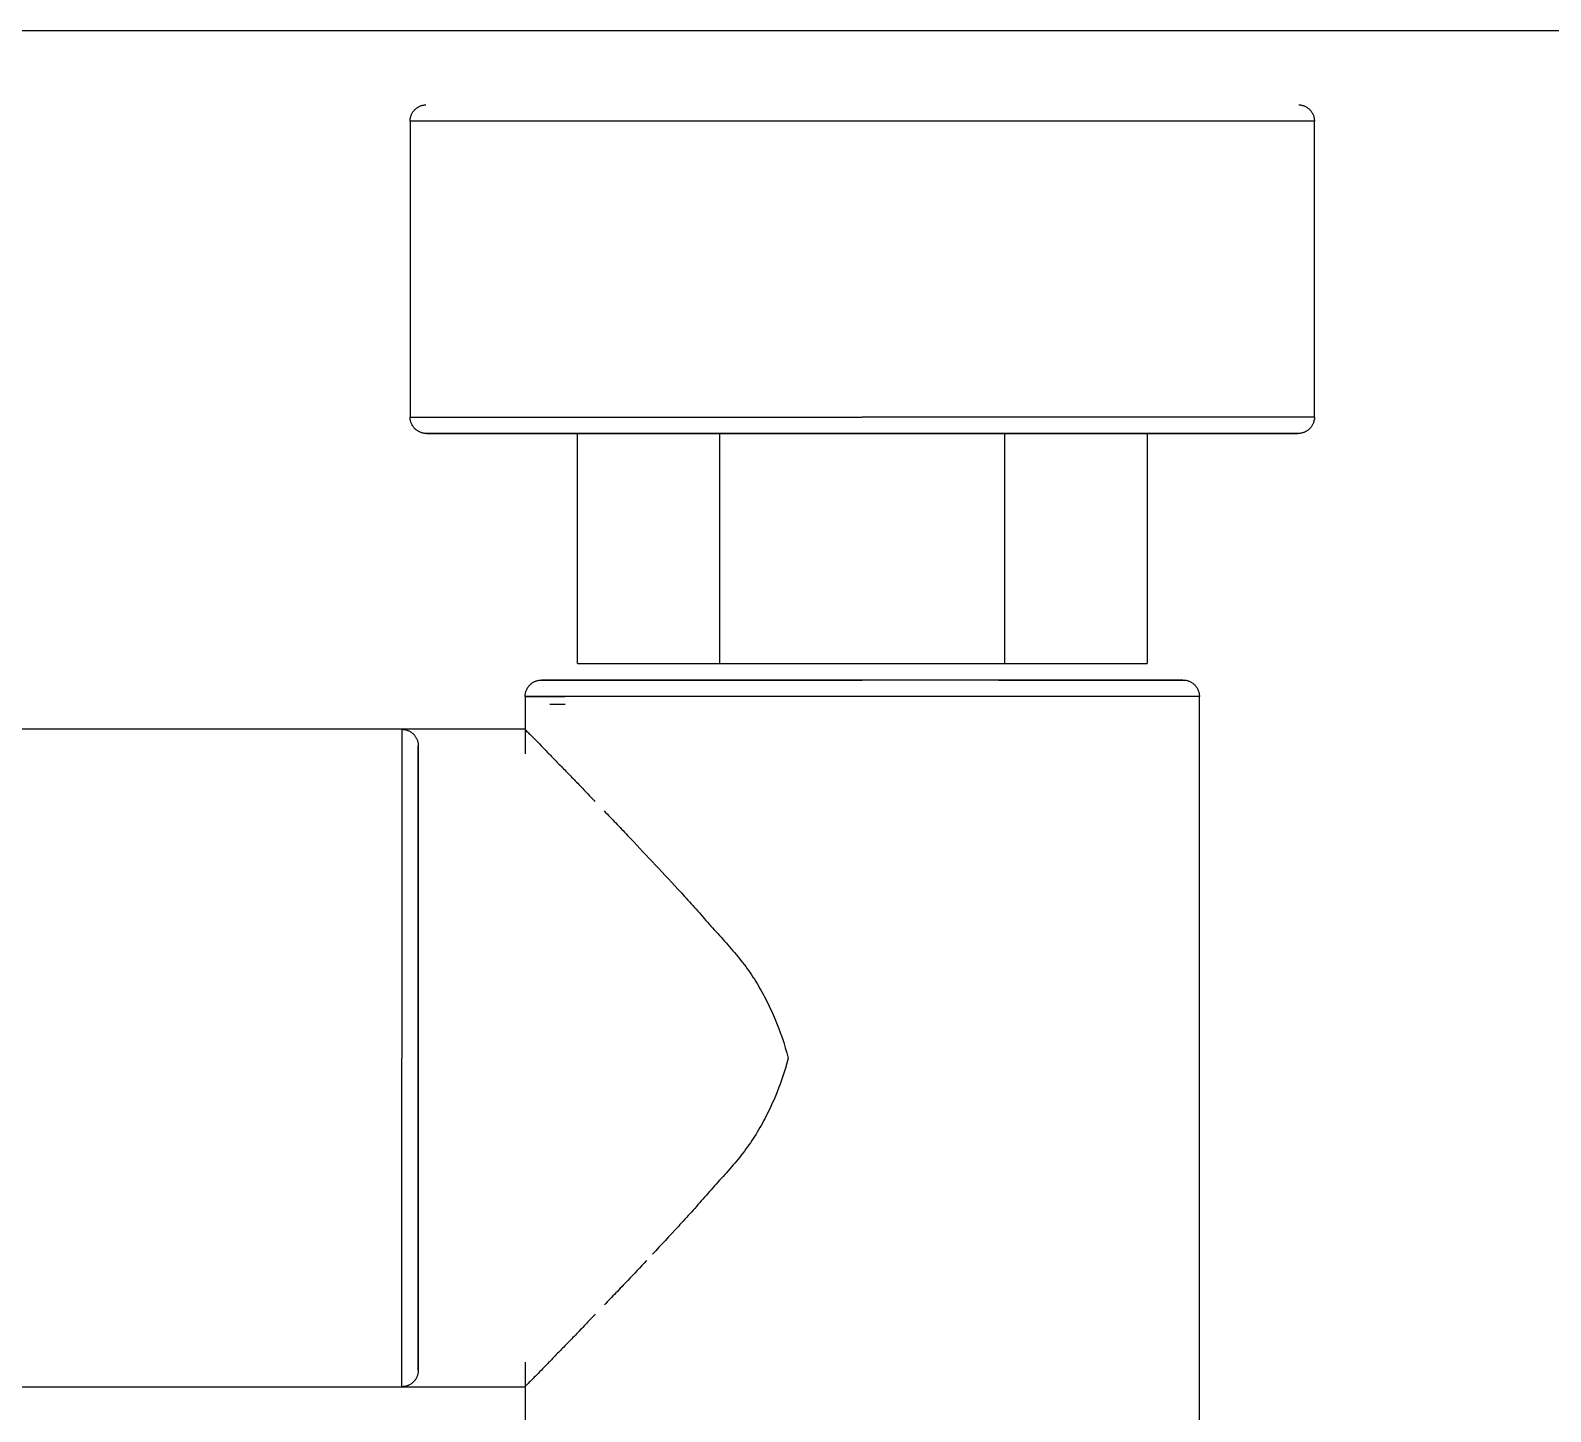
# Model space of a CAD drawing. Header units: millimetres. Extents: x 173236 to 801264, y -94969 to 615039.
# Drawn here: x 643016.9 to 643109.3, y 68481.8 to 68565.9 of the extents above; entities that cross this region are included whole.
import ezdxf

# ---------------------------------------------------------------- set-up
doc = ezdxf.new("R2010")
doc.units = ezdxf.units.MM
doc.header["$MEASUREMENT"] = 0
for name, color, linetype in [('VOX-A-ANNO-DIMS', 160, 'Continuous'), ('VOX-A-ELEV-1-NEAR', 130, 'Continuous'), ('VOX-A-FURN-LAYOUT', 93, 'Continuous'), ('VOX-A-WINDOW-SILL', 55, 'Continuous'), ('VOX-I- FURN-LAYOUT', 93, 'Continuous')]:
    doc.layers.add(name, color=color, linetype=linetype)

# ---------------------------------------------------------------- blocks, each defined once
blk = doc.blocks.new('*U626')
at = {"layer": 'VOX-A-WINDOW-SILL'}
blk.add_line((0, -4.5), (42.3071, -4.5), dxfattribs=at)
blk = doc.blocks.new('TYPICAL FLOOR PLAN')
at = {"layer": 'VOX-A-ANNO-DIMS', "xscale": -25.4, "yscale": 25.4, "zscale": 25.4, "rotation": 0.003946187135381862}
blk.add_blockref('*U626', (989090.596, 124304.818), dxfattribs=at)
blk = doc.blocks.new('Shower_columns_15486 - Xref_5A9743C00 - Torture_dwg_K_LINK-1495419-First Floor')
for p, q in [((2.1457, -1.4961), (0.8071, -1.4961)), ((0.8071, -3.0709), (2.1457, -3.0709))]:
    blk.add_line(p, q)
for points, knots in [([(2.1457, -1.4961), (2.1457, -1.4966), (2.15, -1.5014), (2.1654, -1.5163), (2.1832, -1.5343), (2.199, -1.551), (2.2173, -1.5699), (2.2375, -1.5905), (2.2595, -1.613), (2.2832, -1.6377), (2.3014, -1.6568), (2.3115, -1.6673), (2.3129, -1.6688)], [0, 0, 0, 0, 0.0714286, 0.1428571, 0.1785714, 0.2142857, 0.25, 0.2857143, 0.3214286, 0.3571429, 0.3928571, 0.3988353, 0.3988353, 0.3988353, 0.3988353]), ([(2.335, -1.6917), (2.344, -1.701), (2.3624, -1.72), (2.4003, -1.7601), (2.43, -1.7917), (2.4502, -1.8132)], [0.4285714, 0.4285714, 0.4285714, 0.4285714, 0.4642857, 0.5, 0.5714286, 0.5714286, 0.5714286, 0.5714286]), ([(2.4502, -1.8132), (2.4705, -1.8348), (2.5015, -1.8678), (2.538, -1.9081), (2.559, -1.9315), (2.5746, -1.9494), (2.5904, -1.9673), (2.612, -1.9912), (2.6392, -2.0215), (2.6653, -2.053), (2.6845, -2.0794), (2.6979, -2.0999), (2.7102, -2.121), (2.7258, -2.1499), (2.7503, -2.2022), (2.7668, -2.2501), (2.7756, -2.2835)], [0.5714286, 0.5714286, 0.5714286, 0.5714286, 0.6428571, 0.6785714, 0.6964286, 0.7142857, 0.7321429, 0.75, 0.7857143, 0.8214286, 0.8392857, 0.8571429, 0.875, 0.8928571, 0.9285714, 1, 1, 1, 1]), ([(2.7756, -2.2835), (2.7669, -2.3165), (2.7507, -2.3641), (2.7263, -2.4162), (2.7108, -2.445), (2.6986, -2.4661), (2.6852, -2.4866), (2.666, -2.513), (2.6398, -2.5446), (2.6126, -2.575), (2.5909, -2.599), (2.5751, -2.617), (2.5595, -2.6348), (2.5385, -2.6583), (2.502, -2.6986), (2.4709, -2.7317), (2.4507, -2.7532)], [0, 0, 0, 0, 0.0714286, 0.1071429, 0.125, 0.1428571, 0.1607143, 0.1785714, 0.2142857, 0.25, 0.2678571, 0.2857143, 0.3035714, 0.3214286, 0.3571429, 0.4285714, 0.4285714, 0.4285714, 0.4285714]), ([(2.4363, -2.7686), (2.4211, -2.7848), (2.3963, -2.8112), (2.3628, -2.8465), (2.3444, -2.8655), (2.3354, -2.8749)], [0.4456102, 0.4456102, 0.4456102, 0.4456102, 0.5, 0.5357143, 0.5714286, 0.5714286, 0.5714286, 0.5714286]), ([(2.3136, -2.8974), (2.312, -2.8991), (2.3018, -2.9097), (2.2835, -2.9289), (2.2598, -2.9537), (2.2378, -2.9762), (2.2175, -2.9968), (2.1992, -3.0158), (2.1833, -3.0324), (2.1655, -3.0505), (2.1501, -3.0655), (2.1457, -3.0703), (2.1457, -3.0709)], [0.6007011, 0.6007011, 0.6007011, 0.6007011, 0.6071429, 0.6428571, 0.6785714, 0.7142857, 0.75, 0.7857143, 0.8214286, 0.8571429, 0.9285714, 1, 1, 1, 1])]:
    blk.add_open_spline(points, degree=3, knots=knots)
blk = doc.blocks.new('Shower_columns_15486 - Xref_5A9743C00 - Torture_dwg_D_FIXED-1495421-First Floor')
for p, q in [((1.8504, 0.7874), (0.7874, 0.7874)), ((1.8504, 0.7874), (1.8504, 0)), ((1.8898, 0), (1.8898, 0.748)), ((1.8898, 0), (1.8898, -0.748)), ((1.8504, -0.7874), (1.8504, 0)), ((0.3937, -0.7874), (1.8504, -0.7874))]:
    blk.add_line(p, q)
at = {"flags": 128}
for points in [[(1.8504, 0.7874), (1.852, 0.7874), (1.8535, 0.7873), (1.8551, 0.7871), (1.8567, 0.7869), (1.8582, 0.7866), (1.8598, 0.7863), (1.8613, 0.7859), (1.8628, 0.7854), (1.8643, 0.7849), (1.8657, 0.7843), (1.8672, 0.7837), (1.8686, 0.783), (1.87, 0.7822), (1.8713, 0.7814), (1.8726, 0.7805), (1.8739, 0.7796), (1.8751, 0.7786), (1.8764, 0.7776), (1.8775, 0.7766), (1.8786, 0.7755), (1.8797, 0.7743), (1.8807, 0.7731), (1.8817, 0.7719), (1.8826, 0.7706), (1.8835, 0.7693), (1.8843, 0.768), (1.8851, 0.7666), (1.8858, 0.7652), (1.8865, 0.7638), (1.8871, 0.7623), (1.8876, 0.7608), (1.8881, 0.7593), (1.8885, 0.7578), (1.8889, 0.7563), (1.8892, 0.7547), (1.8894, 0.7532), (1.8896, 0.7516), (1.8897, 0.75), (1.8898, 0.7485), (1.8898, 0.748)], [(1.8898, 0), (1.8898, 0.0299), (1.8898, 0.0598), (1.8898, 0.0895), (1.8898, 0.1192), (1.8898, 0.1486), (1.8898, 0.1778), (1.8898, 0.2067), (1.8898, 0.2353), (1.8898, 0.2635), (1.8898, 0.2913), (1.8898, 0.3186), (1.8898, 0.3454), (1.8898, 0.3717), (1.8898, 0.3973), (1.8898, 0.4224), (1.8898, 0.4467), (1.8898, 0.4704), (1.8898, 0.4932), (1.8898, 0.5153), (1.8898, 0.5366), (1.8898, 0.557), (1.8898, 0.5765), (1.8898, 0.5951), (1.8898, 0.6128), (1.8898, 0.6294), (1.8898, 0.6451), (1.8898, 0.6597), (1.8898, 0.6733), (1.8898, 0.6858), (1.8898, 0.6972), (1.8898, 0.7075), (1.8898, 0.7166), (1.8898, 0.7246), (1.8898, 0.7315), (1.8898, 0.7371), (1.8898, 0.7416), (1.8898, 0.745), (1.8898, 0.7471), (1.8898, 0.748)], [(1.8898, 0.748), (1.8898, 0.7474), (1.8898, 0.7456), (1.8898, 0.7427), (1.8898, 0.7385), (1.8898, 0.7331), (1.8898, 0.7266), (1.8898, 0.7189), (1.8898, 0.7101), (1.8898, 0.7001), (1.8898, 0.689), (1.8898, 0.6768), (1.8898, 0.6635), (1.8898, 0.6492), (1.8898, 0.6338), (1.8898, 0.6174), (1.8898, 0.6), (1.8898, 0.5816), (1.8898, 0.5624), (1.8898, 0.5422), (1.8898, 0.5212), (1.8898, 0.4993), (1.8898, 0.4766), (1.8898, 0.4532), (1.8898, 0.429), (1.8898, 0.4042), (1.8898, 0.3787), (1.8898, 0.3526), (1.8898, 0.3259), (1.8898, 0.2987), (1.8898, 0.2711), (1.8898, 0.243), (1.8898, 0.2145), (1.8898, 0.1856), (1.8898, 0.1565), (1.8898, 0.1271), (1.8898, 0.0976), (1.8898, 0.0678), (1.8898, 0.038), (1.8898, 0.0081), (1.8898, 0)], [(1.8898, 0), (1.8898, -0.0299), (1.8898, -0.0598), (1.8898, -0.0895), (1.8898, -0.1192), (1.8898, -0.1486), (1.8898, -0.1778), (1.8898, -0.2067), (1.8898, -0.2353), (1.8898, -0.2635), (1.8898, -0.2913), (1.8898, -0.3186), (1.8898, -0.3454), (1.8898, -0.3717), (1.8898, -0.3973), (1.8898, -0.4224), (1.8898, -0.4467), (1.8898, -0.4704), (1.8898, -0.4932), (1.8898, -0.5153), (1.8898, -0.5366), (1.8898, -0.557), (1.8898, -0.5765), (1.8898, -0.5951), (1.8898, -0.6128), (1.8898, -0.6294), (1.8898, -0.6451), (1.8898, -0.6597), (1.8898, -0.6733), (1.8898, -0.6858), (1.8898, -0.6972), (1.8898, -0.7075), (1.8898, -0.7166), (1.8898, -0.7246), (1.8898, -0.7315), (1.8898, -0.7371), (1.8898, -0.7416), (1.8898, -0.745), (1.8898, -0.7471), (1.8898, -0.748)], [(1.8898, -0.748), (1.8898, -0.7474), (1.8898, -0.7456), (1.8898, -0.7427), (1.8898, -0.7385), (1.8898, -0.7331), (1.8898, -0.7266), (1.8898, -0.7189), (1.8898, -0.7101), (1.8898, -0.7001), (1.8898, -0.689), (1.8898, -0.6768), (1.8898, -0.6635), (1.8898, -0.6492), (1.8898, -0.6338), (1.8898, -0.6174), (1.8898, -0.6), (1.8898, -0.5816), (1.8898, -0.5624), (1.8898, -0.5422), (1.8898, -0.5212), (1.8898, -0.4993), (1.8898, -0.4766), (1.8898, -0.4532), (1.8898, -0.429), (1.8898, -0.4042), (1.8898, -0.3787), (1.8898, -0.3526), (1.8898, -0.3259), (1.8898, -0.2987), (1.8898, -0.2711), (1.8898, -0.243), (1.8898, -0.2145), (1.8898, -0.1856), (1.8898, -0.1565), (1.8898, -0.1271), (1.8898, -0.0976), (1.8898, -0.0678), (1.8898, -0.038), (1.8898, -0.0081), (1.8898, 0)], [(1.8898, -0.748), (1.8897, -0.7496), (1.8896, -0.7512), (1.8895, -0.7527), (1.8893, -0.7543), (1.889, -0.7559), (1.8886, -0.7574), (1.8882, -0.7589), (1.8878, -0.7604), (1.8872, -0.7619), (1.8867, -0.7634), (1.886, -0.7648), (1.8853, -0.7662), (1.8846, -0.7676), (1.8838, -0.7689), (1.8829, -0.7703), (1.882, -0.7715), (1.881, -0.7728), (1.88, -0.774), (1.8789, -0.7752), (1.8778, -0.7763), (1.8767, -0.7773), (1.8755, -0.7784), (1.8742, -0.7794), (1.873, -0.7803), (1.8717, -0.7812), (1.8703, -0.782), (1.8689, -0.7828), (1.8675, -0.7835), (1.8661, -0.7841), (1.8647, -0.7847), (1.8632, -0.7853), (1.8617, -0.7857), (1.8602, -0.7862), (1.8586, -0.7865), (1.8571, -0.7868), (1.8555, -0.7871), (1.854, -0.7872), (1.8524, -0.7874), (1.8508, -0.7874), (1.8504, -0.7874)]]:
    blk.add_lwpolyline(points, dxfattribs=at)
blk = doc.blocks.new('Shower_columns_15486 - Xref_5A9743C00 - Torture_dwg_J_VALVE RIGHT-1495423-First Floor')
for p, q in [((-1.0827, -0.0394), (-1.0827, -0.748)), ((0, -0.0394), (-1.0827, -0.0394)), ((1.0827, -0.0394), (0, -0.0394)), ((1.0827, -0.748), (1.0827, -0.0394)), ((-1.0827, -0.748), (0, -0.748)), ((1.0827, -0.748), (0, -0.748)), ((-0.7052, -0.7874), (-0.9922, -0.7874)), ((0, -0.7874), (-0.9922, -0.7874)), ((-0.6819, -1.3386), (-0.6819, -0.7874)), ((-0.6132, -0.7874), (-0.6819, -0.7874)), ((-0.341, -1.3386), (-0.341, -0.7874)), ((0.3008, -0.7874), (-0.3066, -0.7874)), ((1.0433, -0.7874), (0, -0.7874)), ((0.341, -1.3386), (0.341, -0.7874)), ((0.6819, -0.7874), (0.5378, -0.7874)), ((0.6819, -0.7874), (0.6819, -1.3386)), ((1.0433, -0.7874), (0.7061, -0.7874)), ((-0.6819, -1.3386), (-0.341, -1.3386)), ((-0.341, -1.3386), (0.341, -1.3386)), ((0.341, -1.3386), (0.6819, -1.3386)), ((-0.7677, -1.378), (0, -1.378)), ((-0.3383, -1.378), (-0.3937, -1.378)), ((0.3937, -1.378), (-0.3937, -1.378)), ((0.7677, -1.378), (0, -1.378)), ((0.7677, -1.378), (0.3156, -1.378)), ((0.3937, -1.378), (0.3383, -1.378)), ((-0.8071, -1.4173), (-0.8071, -1.5551)), ((-0.8071, -1.4173), (-0.7118, -1.4173)), ((0, -1.4173), (-0.8071, -1.4173)), ((0.8071, -1.4173), (0, -1.4173)), ((0.8071, -3.3071), (0.8071, -1.4173)), ((-0.7115, -1.437), (-0.748, -1.437)), ((-0.7115, -1.437), (-0.748, -1.437)), ((-0.8071, -3.0118), (-0.8071, -3.3071))]:
    blk.add_line(p, q)
at = {"flags": 128}
for points in [[(-1.0827, -0.0394), (-1.0826, -0.0378), (-1.0826, -0.0362), (-1.0824, -0.0347), (-1.0822, -0.0331), (-1.0819, -0.0315), (-1.0815, -0.03), (-1.0811, -0.0285), (-1.0807, -0.027), (-1.0802, -0.0255), (-1.0796, -0.024), (-1.0789, -0.0226), (-1.0782, -0.0212), (-1.0775, -0.0198), (-1.0767, -0.0185), (-1.0758, -0.0171), (-1.0749, -0.0159), (-1.0739, -0.0146), (-1.0729, -0.0134), (-1.0718, -0.0122), (-1.0707, -0.0111), (-1.0696, -0.0101), (-1.0684, -0.009), (-1.0672, -0.008), (-1.0659, -0.0071), (-1.0646, -0.0062), (-1.0632, -0.0054), (-1.0619, -0.0046), (-1.0605, -0.0039), (-1.059, -0.0033), (-1.0576, -0.0027), (-1.0561, -0.0021), (-1.0546, -0.0017), (-1.0531, -0.0012), (-1.0515, -0.0009), (-1.05, -0.0006), (-1.0484, -0.0003), (-1.0469, -0.0002), (-1.0453, -0.0001)], [(1.0449, 0), (1.0465, -0.0001), (1.048, -0.0003), (1.0496, -0.0005), (1.0511, -0.0008), (1.0527, -0.0011), (1.0542, -0.0015), (1.0557, -0.002), (1.0572, -0.0025), (1.0586, -0.0031), (1.0601, -0.0037), (1.0615, -0.0044), (1.0629, -0.0052), (1.0642, -0.006), (1.0655, -0.0069), (1.0668, -0.0078), (1.0681, -0.0088), (1.0693, -0.0098), (1.0704, -0.0108), (1.0715, -0.0119), (1.0726, -0.0131), (1.0737, -0.0143), (1.0746, -0.0155), (1.0756, -0.0168), (1.0764, -0.0181), (1.0773, -0.0194), (1.078, -0.0208), (1.0787, -0.0222), (1.0794, -0.0236), (1.08, -0.0251), (1.0805, -0.0266), (1.081, -0.0281), (1.0814, -0.0296), (1.0818, -0.0311), (1.0821, -0.0327), (1.0823, -0.0342), (1.0825, -0.0358), (1.0826, -0.0374), (1.0827, -0.0389), (1.0827, -0.0394)], [(-1.0433, -0.7874), (-1.0449, -0.7874), (-1.0465, -0.7873), (-1.048, -0.7871), (-1.0496, -0.7869), (-1.0511, -0.7866), (-1.0527, -0.7863), (-1.0542, -0.7859), (-1.0557, -0.7854), (-1.0572, -0.7849), (-1.0586, -0.7843), (-1.0601, -0.7837), (-1.0615, -0.783), (-1.0629, -0.7822), (-1.0642, -0.7814), (-1.0655, -0.7805), (-1.0668, -0.7796), (-1.0681, -0.7786), (-1.0693, -0.7776), (-1.0704, -0.7766), (-1.0715, -0.7755), (-1.0726, -0.7743), (-1.0737, -0.7731), (-1.0746, -0.7719), (-1.0756, -0.7706), (-1.0764, -0.7693), (-1.0773, -0.768), (-1.078, -0.7666), (-1.0787, -0.7652), (-1.0794, -0.7638), (-1.08, -0.7623), (-1.0805, -0.7608), (-1.081, -0.7593), (-1.0814, -0.7578), (-1.0818, -0.7563), (-1.0821, -0.7547), (-1.0823, -0.7532), (-1.0825, -0.7516), (-1.0826, -0.75), (-1.0827, -0.7485), (-1.0827, -0.748)], [(1.0827, -0.748), (1.0826, -0.7496), (1.0826, -0.7512), (1.0824, -0.7527), (1.0822, -0.7543), (1.0819, -0.7559), (1.0815, -0.7574), (1.0811, -0.7589), (1.0807, -0.7604), (1.0802, -0.7619), (1.0796, -0.7634), (1.0789, -0.7648), (1.0782, -0.7662), (1.0775, -0.7676), (1.0767, -0.7689), (1.0758, -0.7703), (1.0749, -0.7715), (1.0739, -0.7728), (1.0729, -0.774), (1.0718, -0.7752), (1.0707, -0.7763), (1.0696, -0.7773), (1.0684, -0.7784), (1.0672, -0.7794), (1.0659, -0.7803), (1.0646, -0.7812), (1.0632, -0.782), (1.0619, -0.7828), (1.0605, -0.7835), (1.059, -0.7841), (1.0576, -0.7847), (1.0561, -0.7853), (1.0546, -0.7857), (1.0531, -0.7862), (1.0515, -0.7865), (1.05, -0.7868), (1.0484, -0.7871), (1.0469, -0.7872), (1.0453, -0.7874), (1.0437, -0.7874), (1.0433, -0.7874)], [(-1.0433, -0.7874), (-1.0425, -0.7874), (-1.04, -0.7874), (-1.0358, -0.7874), (-1.03, -0.7874), (-1.0225, -0.7874), (-1.0134, -0.7874), (-1.0027, -0.7874), (-0.9903, -0.7874), (-0.9764, -0.7874), (-0.9609, -0.7874), (-0.9439, -0.7874), (-0.9254, -0.7874), (-0.9054, -0.7874), (-0.8839, -0.7874), (-0.8611, -0.7874), (-0.8368, -0.7874), (-0.8112, -0.7874), (-0.7844, -0.7874), (-0.7562, -0.7874), (-0.7269, -0.7874), (-0.6964, -0.7874), (-0.6647, -0.7874), (-0.6321, -0.7874), (-0.5984, -0.7874), (-0.5637, -0.7874), (-0.5281, -0.7874), (-0.4917, -0.7874), (-0.4546, -0.7874), (-0.4166, -0.7874), (-0.3781, -0.7874), (-0.3389, -0.7874), (-0.2991, -0.7874), (-0.2589, -0.7874), (-0.2183, -0.7874), (-0.1773, -0.7874), (-0.1361, -0.7874), (-0.0946, -0.7874), (-0.053, -0.7874), (-0.0113, -0.7874), (0, -0.7874)], [(-0.6879, -0.7874), (-0.7188, -0.7874), (-0.7484, -0.7874), (-0.7769, -0.7874), (-0.8041, -0.7874), (-0.8301, -0.7874), (-0.8547, -0.7874), (-0.8779, -0.7874), (-0.8998, -0.7874), (-0.9202, -0.7874), (-0.9391, -0.7874), (-0.9565, -0.7874), (-0.9724, -0.7874), (-0.9867, -0.7874), (-0.9995, -0.7874), (-1.0107, -0.7874), (-1.0202, -0.7874), (-1.0281, -0.7874), (-1.0344, -0.7874), (-1.039, -0.7874), (-1.042, -0.7874), (-1.0432, -0.7874)], [(0, -0.7874), (0.0417, -0.7874), (0.0834, -0.7874), (0.1249, -0.7874), (0.1662, -0.7874), (0.2073, -0.7874), (0.248, -0.7874), (0.2883, -0.7874), (0.3282, -0.7874), (0.3675, -0.7874), (0.4063, -0.7874), (0.4444, -0.7874), (0.4818, -0.7874), (0.5184, -0.7874), (0.5542, -0.7874), (0.5891, -0.7874), (0.6231, -0.7874), (0.656, -0.7874), (0.6879, -0.7874), (0.7188, -0.7874), (0.7484, -0.7874), (0.7769, -0.7874), (0.8041, -0.7874), (0.8301, -0.7874), (0.8547, -0.7874), (0.8779, -0.7874), (0.8998, -0.7874), (0.9202, -0.7874), (0.9391, -0.7874), (0.9565, -0.7874), (0.9724, -0.7874), (0.9867, -0.7874), (0.9995, -0.7874), (1.0107, -0.7874), (1.0202, -0.7874), (1.0281, -0.7874), (1.0344, -0.7874), (1.039, -0.7874), (1.042, -0.7874), (1.0432, -0.7874)], [(1.0433, -0.7874), (1.0425, -0.7874), (1.04, -0.7874), (1.0358, -0.7874), (1.03, -0.7874), (1.0225, -0.7874), (1.0134, -0.7874), (1.0027, -0.7874), (0.9903, -0.7874), (0.9764, -0.7874), (0.9609, -0.7874), (0.9439, -0.7874), (0.9254, -0.7874), (0.9054, -0.7874), (0.8839, -0.7874), (0.8611, -0.7874), (0.8368, -0.7874), (0.8112, -0.7874), (0.7844, -0.7874), (0.7562, -0.7874), (0.7269, -0.7874), (0.6964, -0.7874)], [(-0.8071, -1.4173), (-0.8071, -1.4157), (-0.807, -1.4142), (-0.8068, -1.4126), (-0.8066, -1.4111), (-0.8063, -1.4095), (-0.806, -1.408), (-0.8056, -1.4064), (-0.8051, -1.4049), (-0.8046, -1.4035), (-0.804, -1.402), (-0.8033, -1.4006), (-0.8026, -1.3991), (-0.8019, -1.3978), (-0.8011, -1.3964), (-0.8002, -1.3951), (-0.7993, -1.3938), (-0.7983, -1.3926), (-0.7973, -1.3914), (-0.7963, -1.3902), (-0.7951, -1.3891), (-0.794, -1.388), (-0.7928, -1.387), (-0.7916, -1.386), (-0.7903, -1.3851), (-0.789, -1.3842), (-0.7876, -1.3834), (-0.7863, -1.3826), (-0.7849, -1.3819), (-0.7834, -1.3812), (-0.782, -1.3806), (-0.7805, -1.3801), (-0.779, -1.3796), (-0.7775, -1.3792), (-0.776, -1.3788), (-0.7744, -1.3785), (-0.7729, -1.3783), (-0.7713, -1.3781), (-0.7697, -1.378), (-0.7681, -1.378), (-0.7677, -1.378)], [(0, -1.378), (-0.0307, -1.378), (-0.0614, -1.378), (-0.0919, -1.378), (-0.1223, -1.378), (-0.1525, -1.378), (-0.1825, -1.378), (-0.2122, -1.378), (-0.2415, -1.378), (-0.2704, -1.378), (-0.299, -1.378), (-0.327, -1.378), (-0.3545, -1.378), (-0.3815, -1.378), (-0.4078, -1.378), (-0.4335, -1.378), (-0.4585, -1.378), (-0.4827, -1.378), (-0.5062, -1.378), (-0.5289, -1.378), (-0.5507, -1.378), (-0.5717, -1.378), (-0.5917, -1.378), (-0.6108, -1.378), (-0.6289, -1.378), (-0.646, -1.378), (-0.6621, -1.378), (-0.6771, -1.378), (-0.691, -1.378), (-0.7038, -1.378), (-0.7155, -1.378), (-0.7261, -1.378), (-0.7355, -1.378), (-0.7437, -1.378), (-0.7507, -1.378), (-0.7565, -1.378), (-0.7612, -1.378), (-0.7646, -1.378), (-0.7667, -1.378), (-0.7677, -1.378)], [(-0.7677, -1.378), (-0.7671, -1.378), (-0.7653, -1.378), (-0.7622, -1.378), (-0.7579, -1.378), (-0.7524, -1.378), (-0.7457, -1.378), (-0.7378, -1.378), (-0.7287, -1.378), (-0.7185, -1.378), (-0.7071, -1.378), (-0.6946, -1.378), (-0.681, -1.378), (-0.6662, -1.378), (-0.6505, -1.378), (-0.6336, -1.378), (-0.6158, -1.378), (-0.597, -1.378), (-0.5772, -1.378), (-0.5565, -1.378), (-0.5349, -1.378), (-0.5124, -1.378), (-0.4892, -1.378), (-0.4651, -1.378), (-0.4403, -1.378), (-0.4148, -1.378), (-0.3886, -1.378), (-0.3618, -1.378), (-0.3345, -1.378), (-0.3066, -1.378)], [(0.7677, -1.378), (0.7671, -1.378), (0.7653, -1.378), (0.7622, -1.378), (0.7579, -1.378), (0.7524, -1.378), (0.7457, -1.378), (0.7378, -1.378), (0.7287, -1.378), (0.7185, -1.378), (0.7071, -1.378), (0.6946, -1.378), (0.681, -1.378), (0.6662, -1.378), (0.6505, -1.378), (0.6336, -1.378), (0.6158, -1.378), (0.597, -1.378), (0.5772, -1.378), (0.5565, -1.378), (0.5349, -1.378), (0.5124, -1.378), (0.4892, -1.378), (0.4651, -1.378), (0.4403, -1.378), (0.4148, -1.378), (0.3886, -1.378), (0.3618, -1.378), (0.3345, -1.378), (0.3066, -1.378), (0.2782, -1.378), (0.2494, -1.378), (0.2201, -1.378), (0.1905, -1.378), (0.1606, -1.378), (0.1305, -1.378), (0.1001, -1.378), (0.0696, -1.378), (0.039, -1.378), (0.0083, -1.378), (0, -1.378)], [(0.327, -1.378), (0.3545, -1.378), (0.3815, -1.378), (0.4078, -1.378), (0.4335, -1.378), (0.4585, -1.378), (0.4827, -1.378), (0.5062, -1.378), (0.5289, -1.378), (0.5507, -1.378), (0.5717, -1.378), (0.5917, -1.378), (0.6108, -1.378), (0.6289, -1.378), (0.646, -1.378), (0.6621, -1.378), (0.6771, -1.378), (0.691, -1.378), (0.7038, -1.378), (0.7155, -1.378), (0.7261, -1.378), (0.7355, -1.378), (0.7437, -1.378), (0.7507, -1.378), (0.7565, -1.378), (0.7612, -1.378), (0.7646, -1.378), (0.7667, -1.378), (0.7677, -1.378)], [(0.7677, -1.378), (0.7693, -1.378), (0.7709, -1.3781), (0.7724, -1.3782), (0.774, -1.3785), (0.7755, -1.3787), (0.7771, -1.3791), (0.7786, -1.3795), (0.7801, -1.38), (0.7816, -1.3805), (0.783, -1.3811), (0.7845, -1.3817), (0.7859, -1.3824), (0.7873, -1.3832), (0.7886, -1.384), (0.7899, -1.3848), (0.7912, -1.3857), (0.7925, -1.3867), (0.7937, -1.3877), (0.7948, -1.3888), (0.796, -1.3899), (0.797, -1.391), (0.7981, -1.3922), (0.799, -1.3935), (0.8, -1.3947), (0.8008, -1.3961), (0.8017, -1.3974), (0.8024, -1.3988), (0.8032, -1.4002), (0.8038, -1.4016), (0.8044, -1.4031), (0.805, -1.4045), (0.8054, -1.406), (0.8059, -1.4076), (0.8062, -1.4091), (0.8065, -1.4106), (0.8068, -1.4122), (0.8069, -1.4138), (0.807, -1.4153), (0.8071, -1.4169), (0.8071, -1.4173)]]:
    blk.add_lwpolyline(points, dxfattribs=at)
blk = doc.blocks.new('Shower_columns_15486 - Xref_5A9743C00 - Torture_dwg-1495417-First Floor')
for name, p in [('Shower_columns_15486 - Xref_5A9743C00 - Torture_dwg_J_VALVE RIGHT-1495423-First Floor', (2.9528, 0)), ('Shower_columns_15486 - Xref_5A9743C00 - Torture_dwg_K_LINK-1495419-First Floor', (0, 0)), ('Shower_columns_15486 - Xref_5A9743C00 - Torture_dwg_D_FIXED-1495421-First Floor', (0, -2.2835))]:
    blk.add_blockref(name, p)
blk = doc.blocks.new('SHOWER')
at = {"layer": 'VOX-I- FURN-LAYOUT', "xscale": 25.4, "yscale": 25.4, "zscale": 25.4, "rotation": 180}
blk.add_blockref('Shower_columns_15486 - Xref_5A9743C00 - Torture_dwg-1495417-First Floor', (1023036.953, 208705.962), dxfattribs=at)
blk = doc.blocks.new('1ST FLOOR FURNITURE')
at = {"layer": 'VOX-A-FURN-LAYOUT'}
blk.add_lwpolyline([(644451.858, 171111.289), (644451.858, 170630.104), (643551.528, 170630.104), (643551.528, 171532.76), (644301.858, 171532.76)], dxfattribs=at)
at = {"rotation": 180}
blk.add_blockref('SHOWER', (1667006.515, 380234.195), dxfattribs=at)

msp = doc.modelspace()

# ---------------------------------------------------------------- block references
msp.add_blockref('TYPICAL FLOOR PLAN', (-345765.824, -55624.634))

# ---------------------------------------------------------------- next in the draw order: block references
at = {"layer": 'VOX-A-ELEV-1-NEAR'}
msp.add_blockref('1ST FLOOR FURNITURE', (-977.094, -102966.876), dxfattribs=at)

doc.saveas('drawing.dxf')
